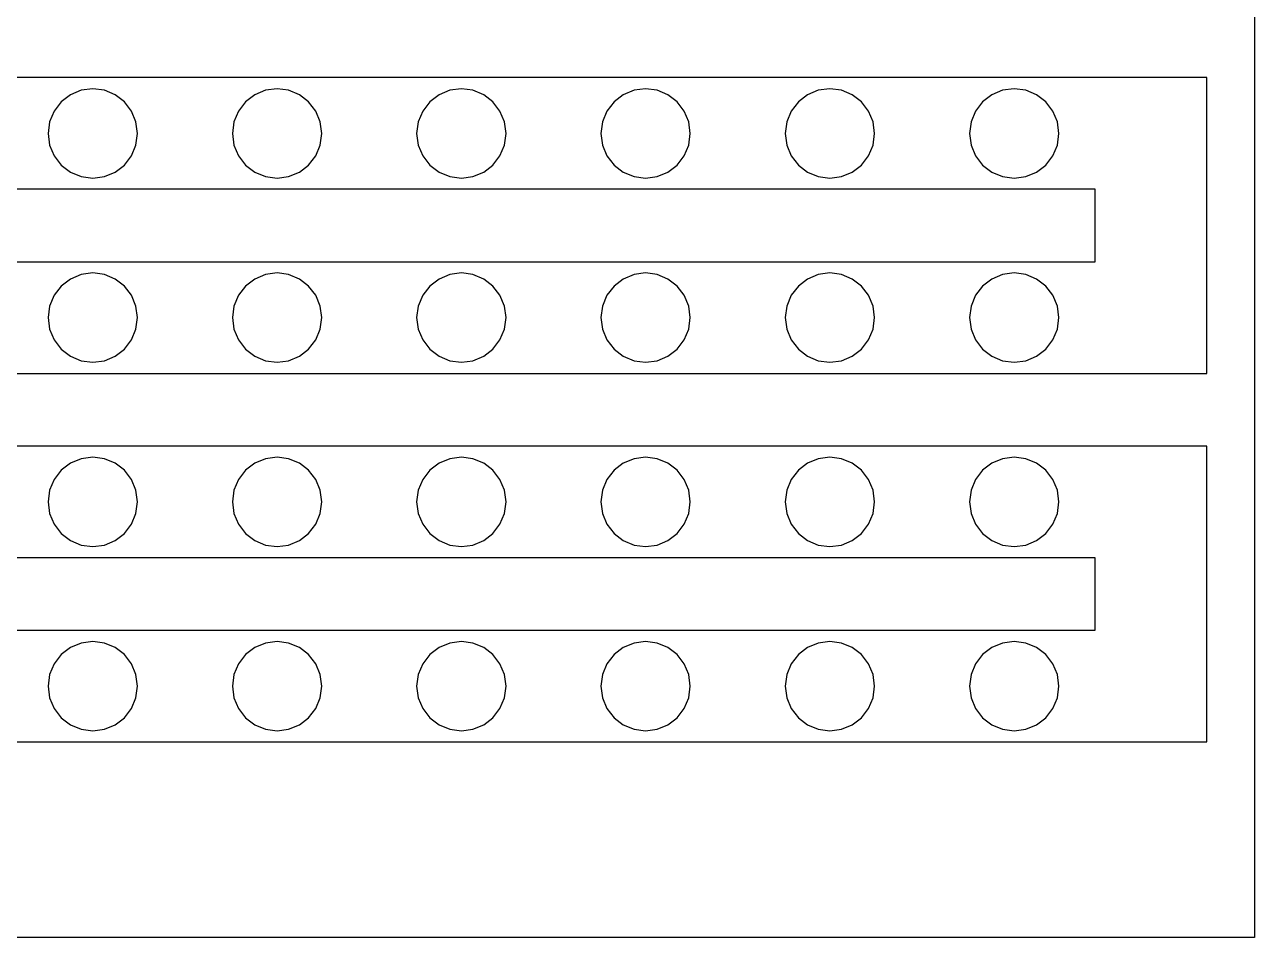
# Model space of a CAD drawing. Header units: metres. Extents: x 20 to 460, y 20 to 440.
# Drawn here: x 349.9 to 460, y 20 to 101.7 of the extents above; entities that cross this region are included whole.
import ezdxf

# ---------------------------------------------------------------- set-up
doc = ezdxf.new("R2010")
doc.units = ezdxf.units.M

msp = doc.modelspace()

# ---------------------------------------------------------------- linework, layer by layer
at = {"layer": 'Layer0'}
for p, q in [((460, 440), (460, 20)), ((455.75, 97), (264.25, 97)), ((455.75, 80.5), (455.75, 97)), ((354.96, 95.86), (354, 95.46)), ((356, 96), (354.96, 95.86)), ((357.04, 95.86), (356, 96)), ((358, 95.46), (357.04, 95.86)), ((371.46, 95.86), (370.5, 95.46)), ((372.5, 96), (371.46, 95.86)), ((373.54, 95.86), (372.5, 96)), ((374.5, 95.46), (373.54, 95.86)), ((387.96, 95.86), (387, 95.46)), ((389, 96), (387.96, 95.86)), ((390.04, 95.86), (389, 96)), ((391, 95.46), (390.04, 95.86)), ((404.46, 95.86), (403.5, 95.46)), ((405.5, 96), (404.46, 95.86)), ((406.54, 95.86), (405.5, 96)), ((407.5, 95.46), (406.54, 95.86)), ((420.96, 95.86), (420, 95.46)), ((422, 96), (420.96, 95.86)), ((423.04, 95.86), (422, 96)), ((424, 95.46), (423.04, 95.86)), ((437.46, 95.86), (436.5, 95.46)), ((438.5, 96), (437.46, 95.86)), ((439.54, 95.86), (438.5, 96)), ((440.5, 95.46), (439.54, 95.86)), ((353.17, 94.83), (352.54, 94)), ((354, 95.46), (353.17, 94.83)), ((358.83, 94.83), (358, 95.46)), ((359.46, 94), (358.83, 94.83)), ((369.67, 94.83), (369.04, 94)), ((370.5, 95.46), (369.67, 94.83)), ((375.33, 94.83), (374.5, 95.46)), ((375.96, 94), (375.33, 94.83)), ((386.17, 94.83), (385.54, 94)), ((387, 95.46), (386.17, 94.83)), ((391.83, 94.83), (391, 95.46)), ((392.46, 94), (391.83, 94.83)), ((402.67, 94.83), (402.04, 94)), ((403.5, 95.46), (402.67, 94.83)), ((408.33, 94.83), (407.5, 95.46)), ((408.96, 94), (408.33, 94.83)), ((419.17, 94.83), (418.54, 94)), ((420, 95.46), (419.17, 94.83)), ((424.83, 94.83), (424, 95.46)), ((425.46, 94), (424.83, 94.83)), ((435.67, 94.83), (435.04, 94)), ((436.5, 95.46), (435.67, 94.83)), ((441.33, 94.83), (440.5, 95.46)), ((441.96, 94), (441.33, 94.83)), ((352.54, 94), (352.14, 93.04)), ((359.86, 93.04), (359.46, 94)), ((369.04, 94), (368.64, 93.04)), ((376.36, 93.04), (375.96, 94)), ((385.54, 94), (385.14, 93.04)), ((392.86, 93.04), (392.46, 94)), ((402.04, 94), (401.64, 93.04)), ((409.36, 93.04), (408.96, 94)), ((418.54, 94), (418.14, 93.04)), ((425.86, 93.04), (425.46, 94)), ((435.04, 94), (434.64, 93.04)), ((442.36, 93.04), (441.96, 94)), ((352.14, 93.04), (352, 92)), ((360, 92), (359.86, 93.04)), ((368.64, 93.04), (368.5, 92)), ((376.5, 92), (376.36, 93.04)), ((385.14, 93.04), (385, 92)), ((393, 92), (392.86, 93.04)), ((401.64, 93.04), (401.5, 92)), ((409.5, 92), (409.36, 93.04)), ((418.14, 93.04), (418, 92)), ((426, 92), (425.86, 93.04)), ((434.64, 93.04), (434.5, 92)), ((442.5, 92), (442.36, 93.04)), ((352, 92), (352.14, 90.96)), ((359.86, 90.96), (360, 92)), ((368.5, 92), (368.64, 90.96)), ((376.36, 90.96), (376.5, 92)), ((385, 92), (385.14, 90.96)), ((392.86, 90.96), (393, 92)), ((401.5, 92), (401.64, 90.96)), ((409.36, 90.96), (409.5, 92)), ((418, 92), (418.14, 90.96)), ((425.86, 90.96), (426, 92)), ((434.5, 92), (434.64, 90.96)), ((442.36, 90.96), (442.5, 92)), ((352.14, 90.96), (352.54, 90)), ((359.46, 90), (359.86, 90.96)), ((368.64, 90.96), (369.04, 90)), ((375.96, 90), (376.36, 90.96)), ((385.14, 90.96), (385.54, 90)), ((392.46, 90), (392.86, 90.96)), ((401.64, 90.96), (402.04, 90)), ((408.96, 90), (409.36, 90.96)), ((418.14, 90.96), (418.54, 90)), ((425.46, 90), (425.86, 90.96)), ((434.64, 90.96), (435.04, 90)), ((441.96, 90), (442.36, 90.96)), ((352.54, 90), (353.17, 89.17)), ((358.83, 89.17), (359.46, 90)), ((369.04, 90), (369.67, 89.17)), ((375.33, 89.17), (375.96, 90)), ((385.54, 90), (386.17, 89.17)), ((391.83, 89.17), (392.46, 90)), ((402.04, 90), (402.67, 89.17)), ((408.33, 89.17), (408.96, 90)), ((418.54, 90), (419.17, 89.17)), ((424.83, 89.17), (425.46, 90)), ((435.04, 90), (435.67, 89.17)), ((441.33, 89.17), (441.96, 90)), ((353.17, 89.17), (354, 88.54)), ((354, 88.54), (354.96, 88.14)), ((354.96, 88.14), (356, 88)), ((356, 88), (357.04, 88.14)), ((357.04, 88.14), (358, 88.54)), ((358, 88.54), (358.83, 89.17)), ((369.67, 89.17), (370.5, 88.54)), ((370.5, 88.54), (371.46, 88.14)), ((371.46, 88.14), (372.5, 88)), ((372.5, 88), (373.54, 88.14)), ((373.54, 88.14), (374.5, 88.54)), ((374.5, 88.54), (375.33, 89.17)), ((386.17, 89.17), (387, 88.54)), ((387, 88.54), (387.96, 88.14)), ((387.96, 88.14), (389, 88)), ((389, 88), (390.04, 88.14)), ((390.04, 88.14), (391, 88.54)), ((391, 88.54), (391.83, 89.17)), ((402.67, 89.17), (403.5, 88.54)), ((403.5, 88.54), (404.46, 88.14)), ((404.46, 88.14), (405.5, 88)), ((405.5, 88), (406.54, 88.14)), ((406.54, 88.14), (407.5, 88.54)), ((407.5, 88.54), (408.33, 89.17)), ((419.17, 89.17), (420, 88.54)), ((420, 88.54), (420.96, 88.14)), ((420.96, 88.14), (422, 88)), ((422, 88), (423.04, 88.14)), ((423.04, 88.14), (424, 88.54)), ((424, 88.54), (424.83, 89.17)), ((435.67, 89.17), (436.5, 88.54)), ((436.5, 88.54), (437.46, 88.14)), ((437.46, 88.14), (438.5, 88)), ((438.5, 88), (439.54, 88.14)), ((439.54, 88.14), (440.5, 88.54)), ((440.5, 88.54), (441.33, 89.17)), ((445.75, 87), (264.25, 87)), ((445.75, 80.5), (445.75, 87)), ((264.25, 80.5), (445.75, 80.5)), ((455.75, 70.5), (455.75, 80.5)), ((354.96, 79.36), (354, 78.96)), ((356, 79.5), (354.96, 79.36)), ((357.04, 79.36), (356, 79.5)), ((358, 78.96), (357.04, 79.36)), ((371.46, 79.36), (370.5, 78.96)), ((372.5, 79.5), (371.46, 79.36)), ((373.54, 79.36), (372.5, 79.5)), ((374.5, 78.96), (373.54, 79.36)), ((387.96, 79.36), (387, 78.96)), ((389, 79.5), (387.96, 79.36)), ((390.04, 79.36), (389, 79.5)), ((391, 78.96), (390.04, 79.36)), ((404.46, 79.36), (403.5, 78.96)), ((405.5, 79.5), (404.46, 79.36)), ((406.54, 79.36), (405.5, 79.5)), ((407.5, 78.96), (406.54, 79.36)), ((420.96, 79.36), (420, 78.96)), ((422, 79.5), (420.96, 79.36)), ((423.04, 79.36), (422, 79.5)), ((424, 78.96), (423.04, 79.36)), ((437.46, 79.36), (436.5, 78.96)), ((438.5, 79.5), (437.46, 79.36)), ((439.54, 79.36), (438.5, 79.5)), ((440.5, 78.96), (439.54, 79.36)), ((353.17, 78.33), (352.54, 77.5)), ((354, 78.96), (353.17, 78.33)), ((358.83, 78.33), (358, 78.96)), ((359.46, 77.5), (358.83, 78.33)), ((369.67, 78.33), (369.04, 77.5)), ((370.5, 78.96), (369.67, 78.33)), ((375.33, 78.33), (374.5, 78.96)), ((375.96, 77.5), (375.33, 78.33)), ((386.17, 78.33), (385.54, 77.5)), ((387, 78.96), (386.17, 78.33)), ((391.83, 78.33), (391, 78.96)), ((392.46, 77.5), (391.83, 78.33)), ((402.67, 78.33), (402.04, 77.5)), ((403.5, 78.96), (402.67, 78.33)), ((408.33, 78.33), (407.5, 78.96)), ((408.96, 77.5), (408.33, 78.33)), ((419.17, 78.33), (418.54, 77.5)), ((420, 78.96), (419.17, 78.33)), ((424.83, 78.33), (424, 78.96)), ((425.46, 77.5), (424.83, 78.33)), ((435.67, 78.33), (435.04, 77.5)), ((436.5, 78.96), (435.67, 78.33)), ((441.33, 78.33), (440.5, 78.96)), ((441.96, 77.5), (441.33, 78.33)), ((352.54, 77.5), (352.14, 76.54)), ((359.86, 76.54), (359.46, 77.5)), ((369.04, 77.5), (368.64, 76.54)), ((376.36, 76.54), (375.96, 77.5)), ((385.54, 77.5), (385.14, 76.54)), ((392.86, 76.54), (392.46, 77.5)), ((402.04, 77.5), (401.64, 76.54)), ((409.36, 76.54), (408.96, 77.5)), ((418.54, 77.5), (418.14, 76.54)), ((425.86, 76.54), (425.46, 77.5)), ((435.04, 77.5), (434.64, 76.54)), ((442.36, 76.54), (441.96, 77.5)), ((352.14, 76.54), (352, 75.5)), ((360, 75.5), (359.86, 76.54)), ((368.64, 76.54), (368.5, 75.5)), ((376.5, 75.5), (376.36, 76.54)), ((385.14, 76.54), (385, 75.5)), ((393, 75.5), (392.86, 76.54)), ((401.64, 76.54), (401.5, 75.5)), ((409.5, 75.5), (409.36, 76.54)), ((418.14, 76.54), (418, 75.5)), ((426, 75.5), (425.86, 76.54)), ((434.64, 76.54), (434.5, 75.5)), ((442.5, 75.5), (442.36, 76.54)), ((352, 75.5), (352.14, 74.46)), ((359.86, 74.46), (360, 75.5)), ((368.5, 75.5), (368.64, 74.46)), ((376.36, 74.46), (376.5, 75.5)), ((385, 75.5), (385.14, 74.46)), ((392.86, 74.46), (393, 75.5)), ((401.5, 75.5), (401.64, 74.46)), ((409.36, 74.46), (409.5, 75.5)), ((418, 75.5), (418.14, 74.46)), ((425.86, 74.46), (426, 75.5)), ((434.5, 75.5), (434.64, 74.46)), ((442.36, 74.46), (442.5, 75.5)), ((352.14, 74.46), (352.54, 73.5)), ((359.46, 73.5), (359.86, 74.46)), ((368.64, 74.46), (369.04, 73.5)), ((375.96, 73.5), (376.36, 74.46)), ((385.14, 74.46), (385.54, 73.5)), ((392.46, 73.5), (392.86, 74.46)), ((401.64, 74.46), (402.04, 73.5)), ((408.96, 73.5), (409.36, 74.46)), ((418.14, 74.46), (418.54, 73.5)), ((425.46, 73.5), (425.86, 74.46)), ((434.64, 74.46), (435.04, 73.5)), ((441.96, 73.5), (442.36, 74.46)), ((352.54, 73.5), (353.17, 72.67)), ((353.17, 72.67), (354, 72.04)), ((358, 72.04), (358.83, 72.67)), ((358.83, 72.67), (359.46, 73.5)), ((369.04, 73.5), (369.67, 72.67)), ((369.67, 72.67), (370.5, 72.04)), ((374.5, 72.04), (375.33, 72.67)), ((375.33, 72.67), (375.96, 73.5)), ((385.54, 73.5), (386.17, 72.67)), ((386.17, 72.67), (387, 72.04)), ((391, 72.04), (391.83, 72.67)), ((391.83, 72.67), (392.46, 73.5)), ((402.04, 73.5), (402.67, 72.67)), ((402.67, 72.67), (403.5, 72.04)), ((407.5, 72.04), (408.33, 72.67)), ((408.33, 72.67), (408.96, 73.5)), ((418.54, 73.5), (419.17, 72.67)), ((419.17, 72.67), (420, 72.04)), ((424, 72.04), (424.83, 72.67)), ((424.83, 72.67), (425.46, 73.5)), ((435.04, 73.5), (435.67, 72.67)), ((435.67, 72.67), (436.5, 72.04)), ((440.5, 72.04), (441.33, 72.67)), ((441.33, 72.67), (441.96, 73.5)), ((354, 72.04), (354.96, 71.64)), ((354.96, 71.64), (356, 71.5)), ((356, 71.5), (357.04, 71.64)), ((357.04, 71.64), (358, 72.04)), ((370.5, 72.04), (371.46, 71.64)), ((371.46, 71.64), (372.5, 71.5)), ((372.5, 71.5), (373.54, 71.64)), ((373.54, 71.64), (374.5, 72.04)), ((387, 72.04), (387.96, 71.64)), ((387.96, 71.64), (389, 71.5)), ((389, 71.5), (390.04, 71.64)), ((390.04, 71.64), (391, 72.04)), ((403.5, 72.04), (404.46, 71.64)), ((404.46, 71.64), (405.5, 71.5)), ((405.5, 71.5), (406.54, 71.64)), ((406.54, 71.64), (407.5, 72.04)), ((420, 72.04), (420.96, 71.64)), ((420.96, 71.64), (422, 71.5)), ((422, 71.5), (423.04, 71.64)), ((423.04, 71.64), (424, 72.04)), ((436.5, 72.04), (437.46, 71.64)), ((437.46, 71.64), (438.5, 71.5)), ((438.5, 71.5), (439.54, 71.64)), ((439.54, 71.64), (440.5, 72.04)), ((264.25, 70.5), (455.75, 70.5)), ((455.75, 64), (264.25, 64)), ((455.75, 37.5), (455.75, 64)), ((354.96, 62.86), (354, 62.46)), ((356, 63), (354.96, 62.86)), ((357.04, 62.86), (356, 63)), ((358, 62.46), (357.04, 62.86)), ((371.46, 62.86), (370.5, 62.46)), ((372.5, 63), (371.46, 62.86)), ((373.54, 62.86), (372.5, 63)), ((374.5, 62.46), (373.54, 62.86)), ((387.96, 62.86), (387, 62.46)), ((389, 63), (387.96, 62.86)), ((390.04, 62.86), (389, 63)), ((391, 62.46), (390.04, 62.86)), ((404.46, 62.86), (403.5, 62.46)), ((405.5, 63), (404.46, 62.86)), ((406.54, 62.86), (405.5, 63)), ((407.5, 62.46), (406.54, 62.86)), ((420.96, 62.86), (420, 62.46)), ((422, 63), (420.96, 62.86)), ((423.04, 62.86), (422, 63)), ((424, 62.46), (423.04, 62.86)), ((437.46, 62.86), (436.5, 62.46)), ((438.5, 63), (437.46, 62.86)), ((439.54, 62.86), (438.5, 63)), ((440.5, 62.46), (439.54, 62.86)), ((353.17, 61.83), (352.54, 61)), ((354, 62.46), (353.17, 61.83)), ((358.83, 61.83), (358, 62.46)), ((359.46, 61), (358.83, 61.83)), ((369.67, 61.83), (369.04, 61)), ((370.5, 62.46), (369.67, 61.83)), ((375.33, 61.83), (374.5, 62.46)), ((375.96, 61), (375.33, 61.83)), ((386.17, 61.83), (385.54, 61)), ((387, 62.46), (386.17, 61.83)), ((391.83, 61.83), (391, 62.46)), ((392.46, 61), (391.83, 61.83)), ((402.67, 61.83), (402.04, 61)), ((403.5, 62.46), (402.67, 61.83)), ((408.33, 61.83), (407.5, 62.46)), ((408.96, 61), (408.33, 61.83)), ((419.17, 61.83), (418.54, 61)), ((420, 62.46), (419.17, 61.83)), ((424.83, 61.83), (424, 62.46)), ((425.46, 61), (424.83, 61.83)), ((435.67, 61.83), (435.04, 61)), ((436.5, 62.46), (435.67, 61.83)), ((441.33, 61.83), (440.5, 62.46)), ((441.96, 61), (441.33, 61.83)), ((352.54, 61), (352.14, 60.04)), ((359.86, 60.04), (359.46, 61)), ((369.04, 61), (368.64, 60.04)), ((376.36, 60.04), (375.96, 61)), ((385.54, 61), (385.14, 60.04)), ((392.86, 60.04), (392.46, 61)), ((402.04, 61), (401.64, 60.04)), ((409.36, 60.04), (408.96, 61)), ((418.54, 61), (418.14, 60.04)), ((425.86, 60.04), (425.46, 61)), ((435.04, 61), (434.64, 60.04)), ((442.36, 60.04), (441.96, 61)), ((352.14, 60.04), (352, 59)), ((360, 59), (359.86, 60.04)), ((368.64, 60.04), (368.5, 59)), ((376.5, 59), (376.36, 60.04)), ((385.14, 60.04), (385, 59)), ((393, 59), (392.86, 60.04)), ((401.64, 60.04), (401.5, 59)), ((409.5, 59), (409.36, 60.04)), ((418.14, 60.04), (418, 59)), ((426, 59), (425.86, 60.04)), ((434.64, 60.04), (434.5, 59)), ((442.5, 59), (442.36, 60.04)), ((352, 59), (352.14, 57.96)), ((359.86, 57.96), (360, 59)), ((368.5, 59), (368.64, 57.96)), ((376.36, 57.96), (376.5, 59)), ((385, 59), (385.14, 57.96)), ((392.86, 57.96), (393, 59)), ((401.5, 59), (401.64, 57.96)), ((409.36, 57.96), (409.5, 59)), ((418, 59), (418.14, 57.96)), ((425.86, 57.96), (426, 59)), ((434.5, 59), (434.64, 57.96)), ((442.36, 57.96), (442.5, 59)), ((352.14, 57.96), (352.54, 57)), ((359.46, 57), (359.86, 57.96)), ((368.64, 57.96), (369.04, 57)), ((375.96, 57), (376.36, 57.96)), ((385.14, 57.96), (385.54, 57)), ((392.46, 57), (392.86, 57.96)), ((401.64, 57.96), (402.04, 57)), ((408.96, 57), (409.36, 57.96)), ((418.14, 57.96), (418.54, 57)), ((425.46, 57), (425.86, 57.96)), ((434.64, 57.96), (435.04, 57)), ((441.96, 57), (442.36, 57.96)), ((352.54, 57), (353.17, 56.17)), ((353.17, 56.17), (354, 55.54)), ((358, 55.54), (358.83, 56.17)), ((358.83, 56.17), (359.46, 57)), ((369.04, 57), (369.67, 56.17)), ((369.67, 56.17), (370.5, 55.54)), ((374.5, 55.54), (375.33, 56.17)), ((375.33, 56.17), (375.96, 57)), ((385.54, 57), (386.17, 56.17)), ((386.17, 56.17), (387, 55.54)), ((391, 55.54), (391.83, 56.17)), ((391.83, 56.17), (392.46, 57)), ((402.04, 57), (402.67, 56.17)), ((402.67, 56.17), (403.5, 55.54)), ((407.5, 55.54), (408.33, 56.17)), ((408.33, 56.17), (408.96, 57)), ((418.54, 57), (419.17, 56.17)), ((419.17, 56.17), (420, 55.54)), ((424, 55.54), (424.83, 56.17)), ((424.83, 56.17), (425.46, 57)), ((435.04, 57), (435.67, 56.17)), ((435.67, 56.17), (436.5, 55.54)), ((440.5, 55.54), (441.33, 56.17)), ((441.33, 56.17), (441.96, 57)), ((354, 55.54), (354.96, 55.14)), ((354.96, 55.14), (356, 55)), ((356, 55), (357.04, 55.14)), ((357.04, 55.14), (358, 55.54)), ((370.5, 55.54), (371.46, 55.14)), ((371.46, 55.14), (372.5, 55)), ((372.5, 55), (373.54, 55.14)), ((373.54, 55.14), (374.5, 55.54)), ((387, 55.54), (387.96, 55.14)), ((387.96, 55.14), (389, 55)), ((389, 55), (390.04, 55.14)), ((390.04, 55.14), (391, 55.54)), ((403.5, 55.54), (404.46, 55.14)), ((404.46, 55.14), (405.5, 55)), ((405.5, 55), (406.54, 55.14)), ((406.54, 55.14), (407.5, 55.54)), ((420, 55.54), (420.96, 55.14)), ((420.96, 55.14), (422, 55)), ((422, 55), (423.04, 55.14)), ((423.04, 55.14), (424, 55.54)), ((436.5, 55.54), (437.46, 55.14)), ((437.46, 55.14), (438.5, 55)), ((438.5, 55), (439.54, 55.14)), ((439.54, 55.14), (440.5, 55.54)), ((445.75, 54), (264.25, 54)), ((445.75, 47.5), (445.75, 54)), ((264.25, 47.5), (445.75, 47.5)), ((354.96, 46.36), (354, 45.96)), ((356, 46.5), (354.96, 46.36)), ((357.04, 46.36), (356, 46.5)), ((358, 45.96), (357.04, 46.36)), ((371.46, 46.36), (370.5, 45.96)), ((372.5, 46.5), (371.46, 46.36)), ((373.54, 46.36), (372.5, 46.5)), ((374.5, 45.96), (373.54, 46.36)), ((387.96, 46.36), (387, 45.96)), ((389, 46.5), (387.96, 46.36)), ((390.04, 46.36), (389, 46.5)), ((391, 45.96), (390.04, 46.36)), ((404.46, 46.36), (403.5, 45.96)), ((405.5, 46.5), (404.46, 46.36)), ((406.54, 46.36), (405.5, 46.5)), ((407.5, 45.96), (406.54, 46.36)), ((420.96, 46.36), (420, 45.96)), ((422, 46.5), (420.96, 46.36)), ((423.04, 46.36), (422, 46.5)), ((424, 45.96), (423.04, 46.36)), ((437.46, 46.36), (436.5, 45.96)), ((438.5, 46.5), (437.46, 46.36)), ((439.54, 46.36), (438.5, 46.5)), ((440.5, 45.96), (439.54, 46.36)), ((353.17, 45.33), (352.54, 44.5)), ((354, 45.96), (353.17, 45.33)), ((358.83, 45.33), (358, 45.96)), ((359.46, 44.5), (358.83, 45.33)), ((369.67, 45.33), (369.04, 44.5)), ((370.5, 45.96), (369.67, 45.33)), ((375.33, 45.33), (374.5, 45.96)), ((375.96, 44.5), (375.33, 45.33)), ((386.17, 45.33), (385.54, 44.5)), ((387, 45.96), (386.17, 45.33)), ((391.83, 45.33), (391, 45.96)), ((392.46, 44.5), (391.83, 45.33)), ((402.67, 45.33), (402.04, 44.5)), ((403.5, 45.96), (402.67, 45.33)), ((408.33, 45.33), (407.5, 45.96)), ((408.96, 44.5), (408.33, 45.33)), ((419.17, 45.33), (418.54, 44.5)), ((420, 45.96), (419.17, 45.33)), ((424.83, 45.33), (424, 45.96)), ((425.46, 44.5), (424.83, 45.33)), ((435.67, 45.33), (435.04, 44.5)), ((436.5, 45.96), (435.67, 45.33)), ((441.33, 45.33), (440.5, 45.96)), ((441.96, 44.5), (441.33, 45.33)), ((352.54, 44.5), (352.14, 43.54)), ((359.86, 43.54), (359.46, 44.5)), ((369.04, 44.5), (368.64, 43.54)), ((376.36, 43.54), (375.96, 44.5)), ((385.54, 44.5), (385.14, 43.54)), ((392.86, 43.54), (392.46, 44.5)), ((402.04, 44.5), (401.64, 43.54)), ((409.36, 43.54), (408.96, 44.5)), ((418.54, 44.5), (418.14, 43.54)), ((425.86, 43.54), (425.46, 44.5)), ((435.04, 44.5), (434.64, 43.54)), ((442.36, 43.54), (441.96, 44.5)), ((352.14, 43.54), (352, 42.5)), ((360, 42.5), (359.86, 43.54)), ((368.64, 43.54), (368.5, 42.5)), ((376.5, 42.5), (376.36, 43.54)), ((385.14, 43.54), (385, 42.5)), ((393, 42.5), (392.86, 43.54)), ((401.64, 43.54), (401.5, 42.5)), ((409.5, 42.5), (409.36, 43.54)), ((418.14, 43.54), (418, 42.5)), ((426, 42.5), (425.86, 43.54)), ((434.64, 43.54), (434.5, 42.5)), ((442.5, 42.5), (442.36, 43.54)), ((352, 42.5), (352.14, 41.46)), ((359.86, 41.46), (360, 42.5)), ((368.5, 42.5), (368.64, 41.46)), ((376.36, 41.46), (376.5, 42.5)), ((385, 42.5), (385.14, 41.46)), ((392.86, 41.46), (393, 42.5)), ((401.5, 42.5), (401.64, 41.46)), ((409.36, 41.46), (409.5, 42.5)), ((418, 42.5), (418.14, 41.46)), ((425.86, 41.46), (426, 42.5)), ((434.5, 42.5), (434.64, 41.46)), ((442.36, 41.46), (442.5, 42.5)), ((352.14, 41.46), (352.54, 40.5)), ((359.46, 40.5), (359.86, 41.46)), ((368.64, 41.46), (369.04, 40.5)), ((375.96, 40.5), (376.36, 41.46)), ((385.14, 41.46), (385.54, 40.5)), ((392.46, 40.5), (392.86, 41.46)), ((401.64, 41.46), (402.04, 40.5)), ((408.96, 40.5), (409.36, 41.46)), ((418.14, 41.46), (418.54, 40.5)), ((425.46, 40.5), (425.86, 41.46)), ((434.64, 41.46), (435.04, 40.5)), ((441.96, 40.5), (442.36, 41.46)), ((352.54, 40.5), (353.17, 39.67)), ((353.17, 39.67), (354, 39.04)), ((358, 39.04), (358.83, 39.67)), ((358.83, 39.67), (359.46, 40.5)), ((369.04, 40.5), (369.67, 39.67)), ((369.67, 39.67), (370.5, 39.04)), ((374.5, 39.04), (375.33, 39.67)), ((375.33, 39.67), (375.96, 40.5)), ((385.54, 40.5), (386.17, 39.67)), ((386.17, 39.67), (387, 39.04)), ((391, 39.04), (391.83, 39.67)), ((391.83, 39.67), (392.46, 40.5)), ((402.04, 40.5), (402.67, 39.67)), ((402.67, 39.67), (403.5, 39.04)), ((407.5, 39.04), (408.33, 39.67)), ((408.33, 39.67), (408.96, 40.5)), ((418.54, 40.5), (419.17, 39.67)), ((419.17, 39.67), (420, 39.04)), ((424, 39.04), (424.83, 39.67)), ((424.83, 39.67), (425.46, 40.5)), ((435.04, 40.5), (435.67, 39.67)), ((435.67, 39.67), (436.5, 39.04)), ((440.5, 39.04), (441.33, 39.67)), ((441.33, 39.67), (441.96, 40.5)), ((354, 39.04), (354.96, 38.64)), ((354.96, 38.64), (356, 38.5)), ((356, 38.5), (357.04, 38.64)), ((357.04, 38.64), (358, 39.04)), ((370.5, 39.04), (371.46, 38.64)), ((371.46, 38.64), (372.5, 38.5)), ((372.5, 38.5), (373.54, 38.64)), ((373.54, 38.64), (374.5, 39.04)), ((387, 39.04), (387.96, 38.64)), ((387.96, 38.64), (389, 38.5)), ((389, 38.5), (390.04, 38.64)), ((390.04, 38.64), (391, 39.04)), ((403.5, 39.04), (404.46, 38.64)), ((404.46, 38.64), (405.5, 38.5)), ((405.5, 38.5), (406.54, 38.64)), ((406.54, 38.64), (407.5, 39.04)), ((420, 39.04), (420.96, 38.64)), ((420.96, 38.64), (422, 38.5)), ((422, 38.5), (423.04, 38.64)), ((423.04, 38.64), (424, 39.04)), ((436.5, 39.04), (437.46, 38.64)), ((437.46, 38.64), (438.5, 38.5)), ((438.5, 38.5), (439.54, 38.64)), ((439.54, 38.64), (440.5, 39.04)), ((254.25, 37.5), (455.75, 37.5)), ((460, 20), (250, 20))]:
    msp.add_line(p, q, dxfattribs=at)

doc.saveas('drawing.dxf')
